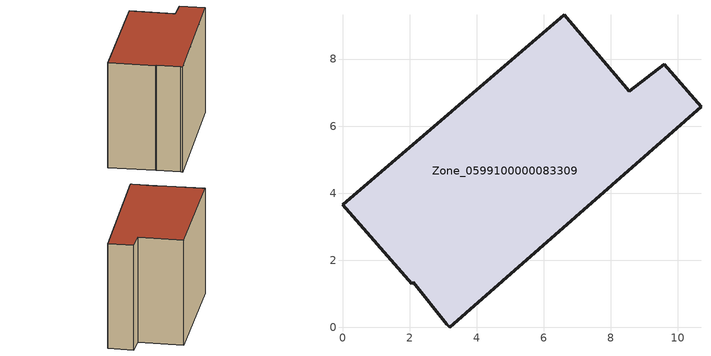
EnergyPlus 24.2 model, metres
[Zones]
Zone_0599100000083309
 floor ground (C_G): 8.55,7.04 9.59,7.85 10.69,6.59 3.2,0 3.11,0.1 2.11,1.35 2.06,1.31 0,3.66 6.61,9.33 z0
 wall outside (C_F): 9.59,7.85 8.55,7.04 6.61,9.33 0,3.66 2.06,1.31 2.11,1.35 3.11,0.1 3.2,0 10.69,6.59 9.59,7.85 z0:7.3
 roof outside (C_R): 2.11,1.35 3.11,0.1 3.2,0 10.69,6.59 9.59,7.85 8.55,7.04 6.61,9.33 0,3.66 2.06,1.31 z7.3
[BUILDING]
Pand.0599100000083309: North Axis=0; Terrain=City; Loads Convergence Tolerance Value=0.04; Temperature Convergence Tolerance Value=0.4; Solar Distribution=FullExterior; Maximum Number of Warmup Days=25; Minimum Number of Warmup Days=1
[Site:Location]
Rotterdam.The.Hague.AP_ZH_NLD Design_Conditions: Latitude=51.96; Longitude=4.45; Time Zone=1; Elevation=-4.5
[SITE:GROUNDTEMPERATURE:BUILDINGSURFACE]
18, 18, 18, 18, 18, 18, 18, 18, 18, 18, 18, 18
[MATERIAL] Thermal Absorptance=0.9; Solar Absorptance=0.7; Visible Absorptance=0.7
Name | Roughness | Thickness | Conductivity | Density | Specific Heat
G.TI.1946 | MediumSmooth | 0.15 | 1 | 540 | 1210
F.TI.1946 | Rough | 0.3 | 0.857143 | 1920 | 840
R.TI.1946 | MediumRough | 0.2 | 0.1 | 1500 | 1000
[CONSTRUCTION]
C_G: G.TI.1946
C_F: F.TI.1946
C_R: R.TI.1946
[ZONE]
Zone_0599100000083309: Type=1; Multiplier=1; Ceiling Height=Autocalculate; Volume=Autocalculate; Floor Area=autocalculate; Part of Total Floor Area=Yes
[ZONEINFILTRATION:DESIGNFLOWRATE]
Infil_Zone_0599100000083309: Zone or ZoneList or Space or SpaceList=Zone_0599100000083309; Schedule=AlwaysOn; Design Flow Rate Calculation Method=Flow/Area; Flow Rate per Floor Area=0.003; Constant Term Coefficient=1; Temperature Term Coefficient=0; Velocity Term Coefficient=0; Velocity Squared Term Coefficient=0
[HVACTEMPLATE:ZONE:IDEALLOADSAIRSYSTEM]
Zone_0599100000083309: Maximum Heating Supply Air Temperature=50; Minimum Cooling Supply Air Temperature=13; Maximum Heating Supply Air Humidity Ratio=0.0156; Minimum Cooling Supply Air Humidity Ratio=0.0077; Heating Limit=NoLimit; Cooling Limit=NoLimit; Dehumidification Control Type=ConstantSensibleHeatRatio; Cooling Sensible Heat Ratio=0.7; Dehumidification Setpoint=60; Humidification Control Type=None; Humidification Setpoint=30; Outdoor Air Method=None; Outdoor Air Flow Rate per Person=0.00944; Outdoor Air Flow Rate per Zone Floor Area=0; Outdoor Air Flow Rate per Zone=0; Demand Controlled Ventilation Type=None; Outdoor Air Economizer Type=NoEconomizer; Heat Recovery Type=None; Sensible Heat Recovery Effectiveness=0.7; Latent Heat Recovery Effectiveness=0.65
[ZONECONTROL:THERMOSTAT]
ThermostatControl_Zone_0599100000083309: Zone or ZoneList=Zone_0599100000083309; Control Type Schedule=DualSetpointControlType; Control 1=Thermostat_Zone_0599100000083309; Temperature Difference Between Cutout And Setpoint=0
[THERMOSTATSETPOINT:DUALSETPOINT]
Thermostat_Zone_0599100000083309: Heating Setpoint Temperature Schedule=HeatingSetpoint_Zone_0599100000083309; Cooling Setpoint Temperature Schedule=CoolingSetpoint_Zone_0599100000083309
[SCHEDULE:COMPACT]
HeatingSetpoint_Zone_0599100000083309: Through: 12/31, For: AllDays, Until: 24:00, 21
CoolingSetpoint_Zone_0599100000083309: Through: 12/31, For: AllDays, Until: 24:00, 24
DualSetpointControlType: Through: 12/31, For: AllDays, Until: 24:00, 4
AlwaysOn: Through: 12/31, For: AllDays, Until: 24:00, 1
